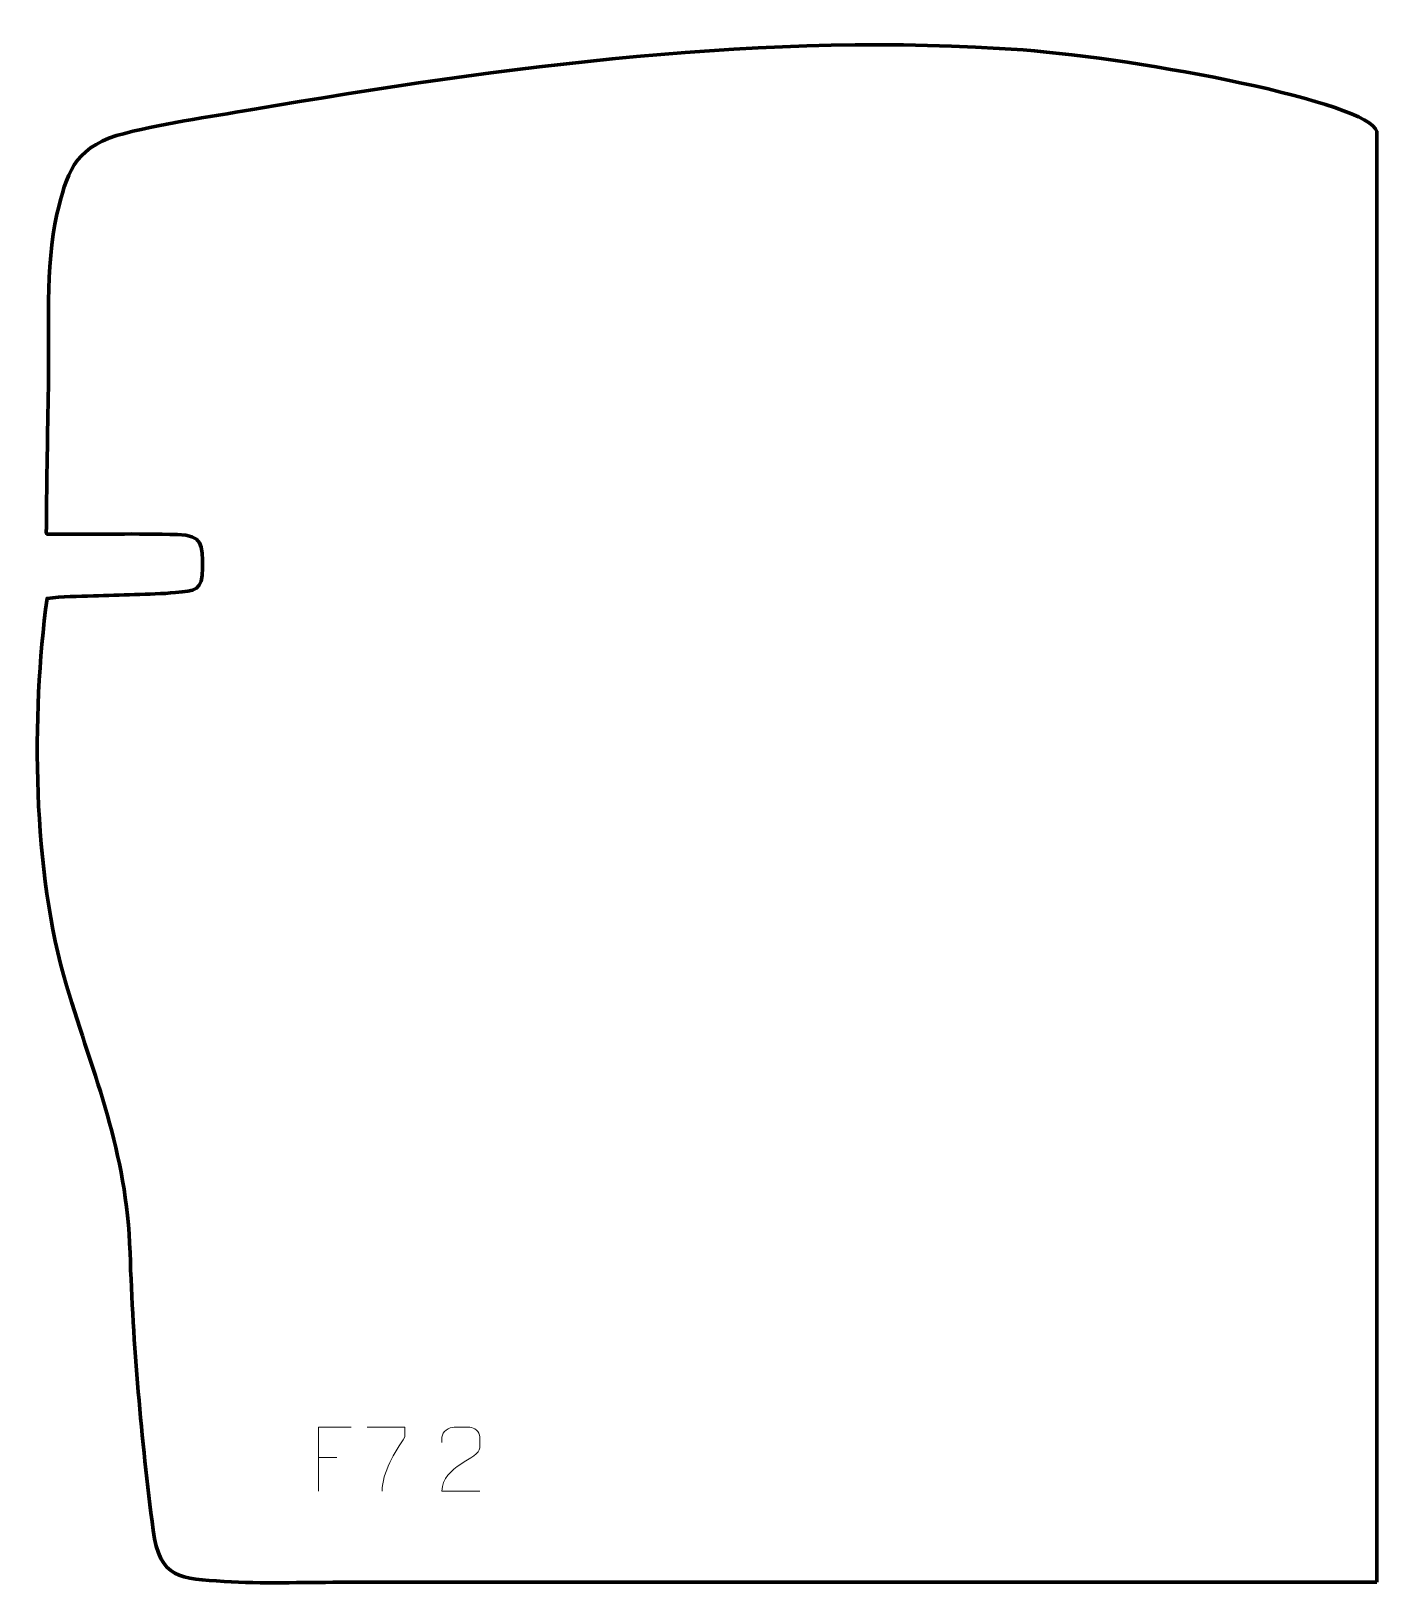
# Model space of a CAD drawing. Header units: millimetres. Extents: x 1382 to 1907, y 102 to 708.
import ezdxf

# ---------------------------------------------------------------- set-up
doc = ezdxf.new("R2010")
doc.units = ezdxf.units.MM
doc.header["$MEASUREMENT"] = 0
doc.layers.add('layer 1', color=7, linetype='Continuous')
doc.layers.add('layer 2', color=7, linetype='Continuous')

msp = doc.modelspace()

# ---------------------------------------------------------------- linework, layer by layer
at = {"layer": 'layer 1', "color": 142, "lineweight": 9}
for points, knots in [([(1507.2867, 163.4031), (1507.2867, 163.4031), (1494.4326, 163.4031), (1494.4326, 163.4031), (1494.4326, 163.4031), (1494.4326, 163.4031), (1494.4326, 138.4882), (1494.4326, 138.4882)], [0, 0, 0, 0, 0.33333333, 0.33333333, 0.33333333, 0.33333333, 1, 1, 1, 1]), ([(1513.4322, 163.4057), (1513.4322, 163.4057), (1528.2253, 163.4057), (1528.2253, 163.4057), (1528.2253, 163.4057), (1528.2251, 162.158), (1528.2251, 160.9104), (1528.2253, 159.6624), (1528.2253, 159.6624), (1524.2371, 153.6747), (1519.3295, 145.8532), (1519.3295, 138.4858)], [0, 0, 0, 0, 0.25, 0.25, 0.25, 0.25, 0.5, 0.5, 0.5, 0.5, 1, 1, 1, 1]), ([(1557.3853, 138.4778), (1552.4785, 138.4782), (1547.5717, 138.4782), (1542.6652, 138.4778), (1542.6652, 138.4778), (1542.6652, 148.3948), (1557.2936, 151.032), (1557.3853, 155.3356), (1557.3853, 155.3356), (1557.385, 156.7575), (1557.385, 158.1789), (1557.3853, 159.6), (1557.3853, 159.6), (1557.3685, 161.6739), (1555.2489, 163.396), (1553.5805, 163.4133), (1553.5805, 163.4133), (1551.5105, 163.4129), (1549.4409, 163.4129), (1547.3716, 163.4133), (1547.3716, 163.4133), (1545.5523, 163.4298), (1542.732, 161.6405), (1542.6652, 159.5501), (1542.6652, 159.5501), (1542.6652, 159.5501), (1542.6652, 157.4985), (1542.6652, 157.4985)], [0, 0, 0, 0, 0.125, 0.125, 0.125, 0.125, 0.25, 0.25, 0.25, 0.25, 0.375, 0.375, 0.375, 0.375, 0.5, 0.5, 0.5, 0.5, 0.625, 0.625, 0.625, 0.625, 0.75, 0.75, 0.75, 0.75, 1, 1, 1, 1])]:
    msp.add_open_spline(points, degree=3, knots=knots, dxfattribs=at)
msp.add_open_spline([(1494.4326, 151.5419), (1494.4326, 151.5419), (1501.5897, 151.5419), (1501.5897, 151.5419)], degree=3, dxfattribs=at)
at = {"layer": 'layer 2', "color": 242, "lineweight": 158}
msp.add_open_spline([(1907.4757, 102.9245), (1907.4757, 102.9245), (1907.4757, 668.8829), (1907.4757, 668.8829), (1907.4757, 668.8829), (1904.341, 680.367), (1815.6987, 697.224), (1769.3858, 700.6887), (1769.3858, 700.6887), (1670.7601, 708.0669), (1566.0406, 694.1003), (1468.7198, 677.4667), (1468.7198, 677.4667), (1451.4664, 674.4832), (1432.4851, 671.9359), (1415.6978, 667.3175), (1415.6978, 667.3175), (1399.0207, 661.949), (1396.1746, 652.4139), (1392.4393, 636.5837), (1392.4393, 636.5837), (1387.8608, 616.5914), (1389.4184, 589.9234), (1389.0888, 569.0072), (1389.0888, 569.0072), (1388.8084, 551.2047), (1388.4151, 533.4093), (1388.3325, 515.6037), (1388.3325, 515.6037), (1388.3126, 510.9521), (1387.424, 511.8255), (1392.0757, 511.7828), (1392.0757, 511.7828), (1407.7512, 511.6674), (1423.8189, 512.119), (1439.425, 511.6364), (1439.425, 511.6364), (1449.2767, 511.3317), (1449.2612, 507.8004), (1449.2407, 498.5058), (1449.2407, 498.5058), (1449.2214, 489.764), (1446.3435, 489.6997), (1438.6734, 489.0061), (1438.6734, 489.0061), (1428.4065, 488.1268), (1417.1356, 488.1601), (1406.655, 487.7269), (1406.655, 487.7269), (1400.6734, 487.5079), (1394.5182, 487.5935), (1388.5979, 486.7425), (1388.5979, 486.7425), (1382.3335, 440.9566), (1382.9586, 379.9668), (1396.1758, 335.6768), (1396.1758, 335.6768), (1406.9416, 299.6014), (1419.6639, 271.5448), (1420.9582, 231.4418), (1420.9582, 231.4418), (1422.1157, 195.5771), (1425.3456, 158.7447), (1429.9689, 123.2973), (1429.9689, 123.2973), (1432.4761, 104.0733), (1440.728, 104.3887), (1457.7401, 103.2478), (1457.7401, 103.2478), (1472.2903, 102.272), (1488.1159, 102.925), (1502.8616, 102.9252), (1502.8616, 102.9252), (1632.8484, 102.9268), (1762.8355, 103.0837), (1892.8221, 102.9259), (1892.8221, 102.9259), (1897.7434, 102.92), (1902.5554, 102.9292), (1907.4757, 102.9245)], degree=3, knots=[0, 0, 0, 0, 0.04761905, 0.04761905, 0.04761905, 0.04761905, 0.0952381, 0.0952381, 0.0952381, 0.0952381, 0.14285714, 0.14285714, 0.14285714, 0.14285714, 0.19047619, 0.19047619, 0.19047619, 0.19047619, 0.23809524, 0.23809524, 0.23809524, 0.23809524, 0.28571429, 0.28571429, 0.28571429, 0.28571429, 0.33333333, 0.33333333, 0.33333333, 0.33333333, 0.38095238, 0.38095238, 0.38095238, 0.38095238, 0.42857143, 0.42857143, 0.42857143, 0.42857143, 0.47619048, 0.47619048, 0.47619048, 0.47619048, 0.52380952, 0.52380952, 0.52380952, 0.52380952, 0.57142857, 0.57142857, 0.57142857, 0.57142857, 0.61904762, 0.61904762, 0.61904762, 0.61904762, 0.66666667, 0.66666667, 0.66666667, 0.66666667, 0.71428571, 0.71428571, 0.71428571, 0.71428571, 0.76190476, 0.76190476, 0.76190476, 0.76190476, 0.80952381, 0.80952381, 0.80952381, 0.80952381, 0.85714286, 0.85714286, 0.85714286, 0.85714286, 0.9047619, 0.9047619, 0.9047619, 0.9047619, 1, 1, 1, 1], dxfattribs=at)

doc.saveas('drawing.dxf')
